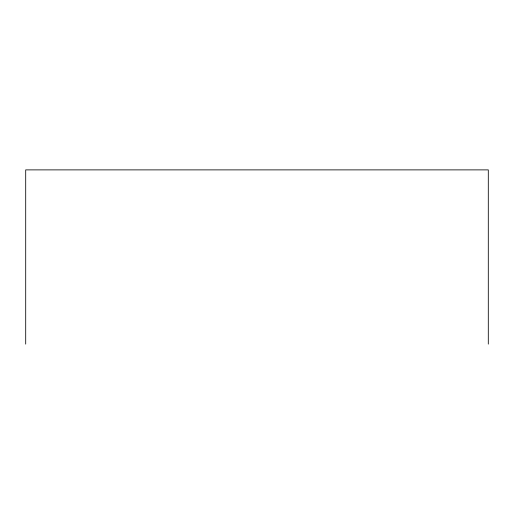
<?xml version="1.0" encoding="UTF-8"?>
<svg xmlns="http://www.w3.org/2000/svg" width="514" height="514" viewBox="0 0 514 514"><rect width="100%" height="100%" fill="white"/><g stroke="black" fill="none" stroke-linecap="round" stroke-linejoin="round"><path stroke-width="0.77" d="M488.3 344.117L488.3 169.883L25.7 169.883L25.7 344.117"/></g></svg>
